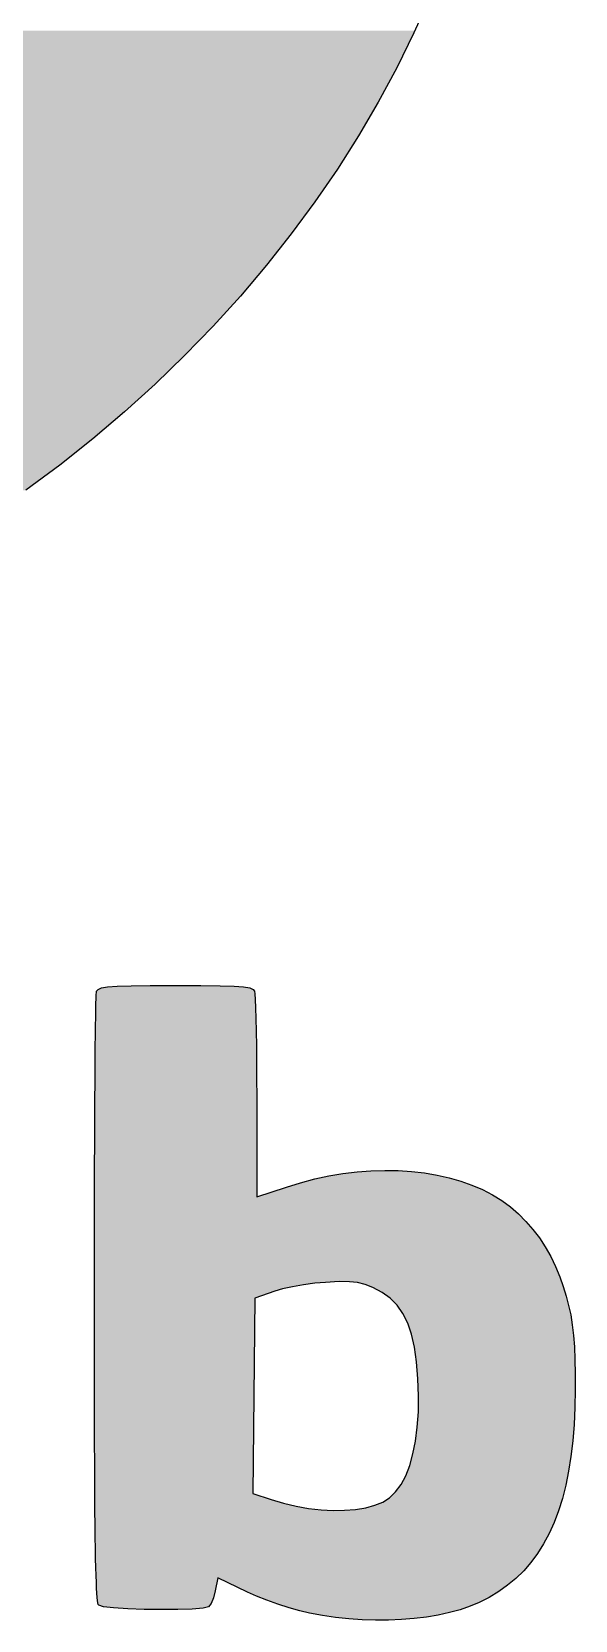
# Model space of a CAD drawing. Extents: x 23 to 353, y 83 to 218.
# Drawn here: x 330.9 to 353, y 83.5 to 148.2 of the extents above; entities that cross this region are included whole.
import ezdxf

# ---------------------------------------------------------------- set-up
doc = ezdxf.new("R2010")
doc.units = 0
doc.layers.add('4_github', color=7, linetype='CONTINUOUS')
doc.layers.add('5_github_nuri', color=7, linetype='CONTINUOUS')

msp = doc.modelspace()

# ---------------------------------------------------------------- linework, layer by layer
at = {"layer": '4_github'}
for p, q in [((347.114, 149.621), (346.469, 148.182)), ((346.469, 148.182), (345.77, 146.762)), ((345.77, 146.762), (345.015, 145.363)), ((345.015, 145.363), (344.207, 143.986)), ((344.207, 143.986), (343.347, 142.631)), ((343.347, 142.631), (342.434, 141.3)), ((342.434, 141.3), (341.47, 139.994)), ((341.47, 139.994), (340.457, 138.713)), ((340.457, 138.713), (339.394, 137.46)), ((339.394, 137.46), (338.283, 136.236)), ((338.283, 136.236), (337.125, 135.04)), ((337.125, 135.04), (335.921, 133.875)), ((335.921, 133.875), (334.671, 132.742)), ((334.671, 132.742), (333.377, 131.642)), ((333.377, 131.642), (332.039, 130.575)), ((332.039, 130.575), (330.659, 129.544)), ((333.511, 108.627), (333.517, 108.832)), ((333.517, 108.832), (333.523, 108.986)), ((333.523, 108.986), (333.529, 109.086)), ((333.529, 109.086), (333.535, 109.13)), ((333.535, 109.13), (333.595, 109.207)), ((333.595, 109.207), (333.731, 109.264)), ((333.731, 109.264), (333.978, 109.306)), ((333.978, 109.306), (334.37, 109.335)), ((334.37, 109.335), (334.94, 109.352)), ((334.94, 109.352), (335.723, 109.36)), ((335.723, 109.36), (336.753, 109.363)), ((336.753, 109.363), (337.783, 109.36)), ((337.783, 109.36), (338.566, 109.352)), ((338.566, 109.352), (339.136, 109.335)), ((339.136, 109.335), (339.528, 109.306)), ((339.528, 109.306), (339.775, 109.264)), ((339.775, 109.264), (339.911, 109.207)), ((339.911, 109.207), (339.971, 109.13)), ((339.971, 109.13), (339.987, 109.022)), ((339.987, 109.022), (340.002, 108.793)), ((340.002, 108.793), (340.016, 108.454)), ((333.5, 108.069), (333.506, 108.372)), ((333.506, 108.372), (333.511, 108.627)), ((340.016, 108.454), (340.029, 108.019)), ((333.49, 107.326), (333.495, 107.72)), ((333.495, 107.72), (333.5, 108.069)), ((340.029, 108.019), (340.04, 107.499)), ((340.04, 107.499), (340.048, 106.906)), ((333.48, 106.415), (333.485, 106.891)), ((333.485, 106.891), (333.49, 107.326)), ((340.048, 106.906), (340.055, 106.255)), ((333.476, 105.901), (333.48, 106.415)), ((340.055, 106.255), (340.059, 105.555)), ((333.472, 105.351), (333.476, 105.901)), ((340.059, 105.555), (340.061, 104.821)), ((333.468, 104.766), (333.472, 105.351)), ((333.464, 104.148), (333.468, 104.766)), ((340.061, 104.821), (340.061, 100.745)), ((333.461, 103.499), (333.464, 104.148)), ((333.458, 102.822), (333.461, 103.499)), ((333.455, 102.117), (333.458, 102.822)), ((333.453, 101.388), (333.455, 102.117)), ((343, 101.602), (343.576, 101.698)), ((343.576, 101.698), (344.148, 101.768)), ((344.148, 101.768), (344.716, 101.812)), ((344.716, 101.812), (345.277, 101.829)), ((345.277, 101.829), (345.828, 101.82)), ((345.828, 101.82), (346.368, 101.786)), ((346.368, 101.786), (346.896, 101.725)), ((346.896, 101.725), (347.408, 101.639)), ((347.408, 101.639), (347.903, 101.528)), ((333.451, 100.635), (333.453, 101.388)), ((340.061, 100.745), (341.273, 101.151)), ((341.273, 101.151), (341.847, 101.328)), ((341.847, 101.328), (342.423, 101.479)), ((342.423, 101.479), (343, 101.602)), ((347.903, 101.528), (348.378, 101.391)), ((348.378, 101.391), (348.833, 101.23)), ((348.833, 101.23), (349.265, 101.044)), ((349.265, 101.044), (349.671, 100.833)), ((333.449, 99.861), (333.451, 100.635)), ((349.671, 100.833), (350.051, 100.597)), ((350.051, 100.597), (350.401, 100.337)), ((333.447, 99.068), (333.449, 99.861)), ((350.401, 100.337), (350.728, 100.053)), ((350.728, 100.053), (351.033, 99.748)), ((351.033, 99.748), (351.317, 99.422)), ((333.446, 98.257), (333.447, 99.068)), ((351.317, 99.422), (351.58, 99.075)), ((351.58, 99.075), (351.821, 98.708)), ((351.821, 98.708), (352.04, 98.322)), ((333.446, 97.431), (333.446, 98.257)), ((352.04, 98.322), (352.236, 97.916)), ((352.236, 97.916), (352.41, 97.491)), ((333.446, 96.591), (333.446, 97.431)), ((341.964, 97.164), (341.516, 97.086)), ((342.425, 97.227), (341.964, 97.164)), ((342.863, 97.266), (342.425, 97.227)), ((343.416, 97.294), (342.863, 97.266)), ((343.837, 97.291), (343.416, 97.294)), ((344.174, 97.253), (343.837, 97.291)), ((344.476, 97.175), (344.174, 97.253)), ((344.79, 97.051), (344.476, 97.175)), ((352.41, 97.491), (352.552, 97.093)), ((333.446, 95.452), (333.446, 96.591)), ((339.987, 96.619), (339.948, 92.64)), ((340.796, 96.903), (339.987, 96.619)), ((341.115, 96.996), (340.796, 96.903)), ((341.516, 97.086), (341.115, 96.996)), ((345.171, 96.853), (344.79, 97.051)), ((345.501, 96.615), (345.171, 96.853)), ((345.783, 96.333), (345.501, 96.615)), ((352.552, 97.093), (352.672, 96.709)), ((352.672, 96.709), (352.772, 96.328)), ((346.02, 95.998), (345.783, 96.333)), ((346.214, 95.606), (346.02, 95.998)), ((352.772, 96.328), (352.855, 95.94)), ((352.855, 95.94), (352.92, 95.535)), ((333.446, 94.378), (333.446, 95.452)), ((346.37, 95.15), (346.214, 95.606)), ((352.92, 95.535), (352.97, 95.103)), ((346.489, 94.624), (346.37, 95.15)), ((346.575, 94.023), (346.489, 94.624)), ((352.97, 95.103), (353.005, 94.633)), ((353.005, 94.633), (353.028, 94.116)), ((333.448, 93.368), (333.446, 94.378)), ((346.631, 93.34), (346.575, 94.023)), ((353.028, 94.116), (353.039, 93.541)), ((333.449, 92.42), (333.448, 93.368)), ((346.656, 92.641), (346.631, 93.34)), ((353.039, 93.541), (353.04, 92.899)), ((339.948, 92.64), (339.909, 88.661)), ((346.647, 91.983), (346.656, 92.641)), ((353.04, 92.899), (353.027, 92.167)), ((333.451, 91.533), (333.449, 92.42)), ((346.606, 91.366), (346.647, 91.983)), ((353.027, 92.167), (352.993, 91.469)), ((333.454, 90.704), (333.451, 91.533)), ((346.533, 90.795), (346.606, 91.366)), ((352.993, 91.469), (352.939, 90.804)), ((333.458, 89.933), (333.454, 90.704)), ((346.429, 90.272), (346.533, 90.795)), ((352.939, 90.804), (352.865, 90.172)), ((346.295, 89.801), (346.429, 90.272)), ((352.865, 90.172), (352.77, 89.571)), ((333.461, 89.217), (333.458, 89.933)), ((345.941, 89.022), (346.132, 89.383)), ((346.132, 89.383), (346.295, 89.801)), ((352.77, 89.571), (352.653, 89.002)), ((333.466, 88.556), (333.461, 89.217)), ((345.477, 88.484), (345.722, 88.722)), ((345.722, 88.722), (345.941, 89.022)), ((352.653, 89.002), (352.516, 88.463)), ((333.471, 87.948), (333.466, 88.556)), ((339.909, 88.661), (340.648, 88.415)), ((340.648, 88.415), (341.154, 88.264)), ((341.154, 88.264), (341.666, 88.144)), ((341.666, 88.144), (342.177, 88.055)), ((342.177, 88.055), (342.682, 87.997)), ((344.09, 88.011), (344.503, 88.08)), ((344.503, 88.08), (344.877, 88.18)), ((344.877, 88.18), (345.206, 88.312)), ((345.206, 88.312), (345.477, 88.484)), ((352.516, 88.463), (352.357, 87.955)), ((333.477, 87.391), (333.471, 87.948)), ((342.682, 87.997), (343.173, 87.97)), ((343.173, 87.97), (343.644, 87.975)), ((343.644, 87.975), (344.09, 88.011)), ((352.176, 87.476), (351.974, 87.027)), ((352.357, 87.955), (352.176, 87.476)), ((333.483, 86.884), (333.477, 87.391)), ((333.491, 86.425), (333.483, 86.884)), ((351.974, 87.027), (351.749, 86.607)), ((333.498, 86.012), (333.491, 86.425)), ((351.502, 86.215), (351.233, 85.85)), ((351.749, 86.607), (351.502, 86.215)), ((333.507, 85.645), (333.498, 86.012)), ((333.517, 85.321), (333.507, 85.645)), ((350.94, 85.513), (350.625, 85.203)), ((351.233, 85.85), (350.94, 85.513)), ((333.527, 85.038), (333.517, 85.321)), ((333.538, 84.797), (333.527, 85.038)), ((338.471, 85.228), (338.37, 84.69)), ((339.686, 84.645), (338.471, 85.228)), ((350.286, 84.919), (349.924, 84.661)), ((350.625, 85.203), (350.286, 84.919)), ((333.55, 84.594), (333.538, 84.797)), ((333.562, 84.428), (333.55, 84.594)), ((333.576, 84.298), (333.562, 84.428)), ((333.59, 84.203), (333.576, 84.298)), ((333.606, 84.14), (333.59, 84.203)), ((338.199, 84.173), (338.099, 84.044)), ((338.296, 84.405), (338.199, 84.173)), ((338.37, 84.69), (338.296, 84.405)), ((340.057, 84.479), (339.686, 84.645)), ((340.479, 84.312), (340.057, 84.479)), ((340.927, 84.152), (340.479, 84.312)), ((349.127, 84.22), (348.755, 84.064)), ((349.538, 84.428), (349.127, 84.22)), ((349.924, 84.661), (349.538, 84.428)), ((333.622, 84.108), (333.606, 84.14)), ((333.817, 84.048), (333.622, 84.108)), ((334.232, 83.999), (333.817, 84.048)), ((334.804, 83.962), (334.232, 83.999)), ((335.472, 83.938), (334.804, 83.962)), ((336.174, 83.928), (335.472, 83.938)), ((336.85, 83.933), (336.174, 83.928)), ((337.437, 83.953), (336.85, 83.933)), ((337.874, 83.99), (337.437, 83.953)), ((338.099, 84.044), (337.874, 83.99)), ((341.38, 84.005), (340.927, 84.152)), ((341.815, 83.881), (341.38, 84.005)), ((342.208, 83.787), (341.815, 83.881)), ((342.736, 83.687), (342.208, 83.787)), ((343.272, 83.609), (342.736, 83.687)), ((343.813, 83.551), (343.272, 83.609)), ((344.356, 83.513), (343.813, 83.551)), ((344.897, 83.496), (344.356, 83.513)), ((345.96, 83.522), (345.433, 83.499)), ((346.476, 83.564), (345.96, 83.522)), ((346.976, 83.626), (346.476, 83.564)), ((347.457, 83.707), (346.976, 83.626)), ((347.917, 83.807), (347.457, 83.707)), ((348.35, 83.926), (347.917, 83.807)), ((348.755, 84.064), (348.35, 83.926)), ((345.433, 83.499), (344.897, 83.496))]:
    msp.add_line(p, q, dxfattribs=at)
at = {"layer": '5_github_nuri'}
for points in [[(318.6, 148.182), (346.469, 148.182), (318.81, 148.28), (346.513, 148.28)], [(317.132, 147.531), (346.148, 147.531), (317.985, 147.895), (346.328, 147.895)], [(317.985, 147.895), (346.328, 147.895), (318.6, 148.182), (346.469, 148.182)], [(315.347, 146.863), (345.819, 146.863), (316.253, 147.187), (345.979, 147.187)], [(316.253, 147.187), (345.979, 147.187), (317.132, 147.531), (346.148, 147.531)], [(313.459, 146.28), (345.51, 146.28), (314.416, 146.561), (345.661, 146.561)], [(314.416, 146.561), (345.661, 146.561), (315.036, 146.762), (345.77, 146.762)], [(315.036, 146.762), (345.77, 146.762), (315.347, 146.863), (345.819, 146.863)], [(310.45, 145.571), (345.127, 145.571), (311.476, 145.785), (345.243, 145.785)], [(311.476, 145.785), (345.243, 145.785), (312.479, 146.021), (345.37, 146.021)], [(312.479, 146.021), (345.37, 146.021), (313.459, 146.28), (345.51, 146.28)], [(306.442, 144.968), (344.783, 144.968), (307.244, 145.068), (344.842, 145.068)], [(307.244, 145.068), (344.842, 145.068), (308.333, 145.212), (344.927, 145.212)], [(308.333, 145.212), (344.927, 145.212), (309.298, 145.363), (345.015, 145.363)], [(309.298, 145.363), (345.015, 145.363), (309.402, 145.38), (345.024, 145.38)], [(309.402, 145.38), (345.024, 145.38), (310.45, 145.571), (345.127, 145.571)], [(304.893, 144.589), (344.561, 144.589), (304.955, 144.743), (344.651, 144.743)], [(305.085, 144.238), (344.355, 144.238), (304.893, 144.589), (344.561, 144.589)], [(304.955, 144.743), (344.651, 144.743), (305.222, 144.794), (344.682, 144.794)], [(305.222, 144.794), (344.682, 144.794), (305.743, 144.873), (344.728, 144.873)], [(305.743, 144.873), (344.728, 144.873), (306.442, 144.968), (344.783, 144.968)], [(305.289, 143.986), (344.207, 143.986), (305.085, 144.238), (344.355, 144.238)], [(305.53, 143.688), (344.018, 143.688), (305.289, 143.986), (344.207, 143.986)], [(305.879, 143.263), (343.748, 143.263), (305.53, 143.688), (344.018, 143.688)], [(306.213, 142.8), (343.454, 142.8), (305.879, 143.263), (343.748, 143.263)], [(306.321, 142.631), (343.347, 142.631), (306.213, 142.8), (343.454, 142.8)], [(306.531, 142.301), (343.121, 142.301), (306.321, 142.631), (343.347, 142.631)], [(306.83, 141.77), (342.757, 141.77), (306.531, 142.301), (343.121, 142.301)], [(307.065, 141.3), (342.434, 141.3), (306.83, 141.77), (342.757, 141.77)], [(307.11, 141.21), (342.368, 141.21), (307.065, 141.3), (342.434, 141.3)], [(307.368, 140.623), (341.935, 140.623), (307.11, 141.21), (342.368, 141.21)], [(307.603, 140.013), (341.485, 140.013), (307.368, 140.623), (341.935, 140.623)], [(307.609, 139.994), (341.47, 139.994), (307.603, 140.013), (341.485, 140.013)], [(307.813, 139.382), (340.986, 139.382), (307.609, 139.994), (341.47, 139.994)], [(307.878, 139.151), (340.803, 139.151), (307.813, 139.382), (340.986, 139.382)], [(307.934, 138.892), (340.598, 138.892), (307.878, 139.151), (340.803, 139.151)], [(307.963, 138.713), (340.457, 138.713), (307.934, 138.892), (340.598, 138.892)], [(307.983, 138.592), (340.354, 138.592), (307.963, 138.713), (340.457, 138.713)], [(308.025, 138.236), (340.052, 138.236), (307.983, 138.592), (340.354, 138.592)], [(308.06, 137.81), (339.69, 137.81), (308.025, 138.236), (340.052, 138.236)], [(308.079, 137.46), (339.394, 137.46), (308.06, 137.81), (339.69, 137.81)], [(308.088, 137.299), (339.247, 137.299), (308.079, 137.46), (339.394, 137.46)], [(308.112, 136.688), (338.694, 136.688), (308.088, 137.299), (339.247, 137.299)], [(308.123, 136.236), (338.283, 136.236), (308.112, 136.688), (338.694, 136.688)], [(308.13, 135.965), (338.021, 135.965), (308.123, 136.236), (338.283, 136.236)], [(308.145, 135.113), (337.196, 135.113), (308.13, 135.965), (338.021, 135.965)], [(308.145, 135.04), (337.125, 135.04), (308.145, 135.113), (337.196, 135.113)], [(308.155, 134.12), (336.173, 134.12), (308.145, 135.04), (337.125, 135.04)], [(308.156, 133.875), (335.921, 133.875), (308.155, 134.12), (336.173, 134.12)], [(308.162, 132.969), (334.921, 132.969), (308.156, 133.875), (335.921, 133.875)], [(308.163, 132.742), (334.671, 132.742), (308.162, 132.969), (334.921, 132.969)], [(308.166, 131.647), (333.383, 131.647), (308.163, 132.742), (334.671, 132.742)], [(308.166, 131.642), (333.377, 131.642), (308.166, 131.647), (333.383, 131.647)], [(308.168, 130.575), (332.039, 130.575), (308.166, 131.642), (333.377, 131.642)], [(308.168, 130.14), (331.457, 130.14), (308.168, 130.575), (332.039, 130.575)], [(308.169, 129.544), (330.659, 129.544), (308.168, 130.14), (331.457, 130.14)], [(333.511, 108.627), (340.009, 108.627), (333.516, 108.793), (340.002, 108.793)], [(333.516, 108.793), (340.002, 108.793), (333.517, 108.832), (340, 108.832)], [(333.517, 108.832), (340, 108.832), (333.523, 108.986), (339.99, 108.986)], [(333.523, 108.986), (339.99, 108.986), (333.525, 109.022), (339.987, 109.022)], [(333.525, 109.022), (339.987, 109.022), (333.529, 109.086), (339.978, 109.086)], [(333.529, 109.086), (339.978, 109.086), (333.535, 109.13), (339.971, 109.13)], [(333.535, 109.13), (339.971, 109.13), (333.595, 109.207), (339.911, 109.207)], [(333.595, 109.207), (339.911, 109.207), (333.731, 109.264), (339.775, 109.264)], [(333.731, 109.264), (339.775, 109.264), (333.978, 109.306), (339.528, 109.306)], [(333.978, 109.306), (339.528, 109.306), (334.37, 109.335), (339.136, 109.335)], [(334.37, 109.335), (339.136, 109.335), (334.94, 109.352), (338.566, 109.352)], [(334.94, 109.352), (338.566, 109.352), (335.723, 109.36), (337.783, 109.36)], [(335.723, 109.36), (337.783, 109.36), (336.753, 109.363)], [(333.5, 108.069), (340.027, 108.069), (333.506, 108.372), (340.019, 108.372)], [(333.506, 108.372), (340.019, 108.372), (333.507, 108.454), (340.016, 108.454)], [(333.507, 108.454), (340.016, 108.454), (333.511, 108.627), (340.009, 108.627)], [(333.49, 107.326), (340.042, 107.326), (333.492, 107.499), (340.04, 107.499)], [(333.492, 107.499), (340.04, 107.499), (333.495, 107.72), (340.035, 107.72)], [(333.495, 107.72), (340.035, 107.72), (333.499, 108.019), (340.029, 108.019)], [(333.499, 108.019), (340.029, 108.019), (333.5, 108.069), (340.027, 108.069)], [(333.48, 106.415), (340.053, 106.415), (333.485, 106.891), (340.048, 106.891)], [(333.485, 106.906), (340.048, 106.906), (333.49, 107.326), (340.042, 107.326)], [(333.485, 106.891), (340.048, 106.891), (333.485, 106.906), (340.048, 106.906)], [(333.476, 105.901), (340.057, 105.901), (333.479, 106.255), (340.055, 106.255)], [(333.479, 106.255), (340.055, 106.255), (333.48, 106.415), (340.053, 106.415)], [(333.472, 105.351), (340.06, 105.351), (333.473, 105.555), (340.059, 105.555)], [(333.473, 105.555), (340.059, 105.555), (333.476, 105.901), (340.057, 105.901)], [(333.468, 104.821), (340.061, 104.821), (333.472, 105.351), (340.06, 105.351)], [(333.464, 104.148), (340.061, 104.148), (333.468, 104.766), (340.061, 104.766)], [(333.468, 104.766), (340.061, 104.766), (333.468, 104.821), (340.061, 104.821)], [(333.461, 103.499), (340.061, 103.499), (333.464, 104.148), (340.061, 104.148)], [(333.458, 102.822), (340.061, 102.822), (333.461, 103.499), (340.061, 103.499)], [(333.455, 102.117), (340.061, 102.117), (333.458, 102.822), (340.061, 102.822)], [(333.453, 101.388), (340.061, 101.388), (333.455, 102.117), (340.061, 102.117)], [(343, 101.602), (347.573, 101.602), (343.222, 101.639), (347.408, 101.639)], [(343.222, 101.639), (347.408, 101.639), (343.576, 101.698), (347.055, 101.698)], [(343.576, 101.698), (347.055, 101.698), (343.795, 101.725), (346.896, 101.725)], [(343.795, 101.725), (346.896, 101.725), (344.148, 101.768), (346.519, 101.768)], [(344.148, 101.768), (346.519, 101.768), (344.373, 101.786), (346.368, 101.786)], [(344.373, 101.786), (346.368, 101.786), (344.716, 101.812), (345.959, 101.812)], [(344.716, 101.812), (345.959, 101.812), (344.99, 101.82), (345.828, 101.82)], [(344.99, 101.82), (345.828, 101.82), (345.277, 101.829)], [(333.451, 100.745), (340.061, 100.745), (333.453, 101.388), (340.061, 101.388)], [(340.321, 100.833), (349.671, 100.833), (340.952, 101.044), (349.265, 101.044)], [(340.952, 101.044), (349.265, 101.044), (341.273, 101.151), (349.016, 101.151)], [(341.273, 101.151), (349.016, 101.151), (341.528, 101.23), (348.833, 101.23)], [(341.528, 101.23), (348.833, 101.23), (341.847, 101.328), (348.556, 101.328)], [(341.847, 101.328), (348.556, 101.328), (342.088, 101.391), (348.378, 101.391)], [(342.088, 101.391), (348.378, 101.391), (342.423, 101.479), (348.074, 101.479)], [(342.423, 101.479), (348.074, 101.479), (342.653, 101.528), (347.903, 101.528)], [(342.653, 101.528), (347.903, 101.528), (343, 101.602), (347.573, 101.602)], [(333.45, 100.597), (350.051, 100.597), (333.451, 100.635), (349.99, 100.635)], [(333.45, 100.337), (350.401, 100.337), (333.45, 100.597), (350.051, 100.597)], [(333.451, 100.635), (349.99, 100.635), (333.451, 100.745), (349.812, 100.745)], [(340.061, 100.745), (349.812, 100.745), (340.321, 100.833), (349.671, 100.833)], [(333.448, 99.422), (351.317, 99.422), (333.449, 99.748), (351.033, 99.748)], [(333.449, 100.053), (350.728, 100.053), (333.45, 100.337), (350.401, 100.337)], [(333.449, 99.861), (350.92, 99.861), (333.449, 100.053), (350.728, 100.053)], [(333.449, 99.748), (351.033, 99.748), (333.449, 99.861), (350.92, 99.861)], [(333.447, 99.075), (351.58, 99.075), (333.448, 99.422), (351.317, 99.422)], [(333.447, 99.068), (351.585, 99.068), (333.447, 99.075), (351.58, 99.075)], [(333.447, 98.708), (351.821, 98.708), (333.447, 99.068), (351.585, 99.068)], [(333.446, 98.322), (352.04, 98.322), (333.447, 98.708), (351.821, 98.708)], [(333.446, 98.257), (352.071, 98.257), (333.446, 98.322), (352.04, 98.322)], [(333.446, 97.916), (352.236, 97.916), (333.446, 98.257), (352.071, 98.257)], [(333.446, 97.491), (352.41, 97.491), (333.446, 97.916), (352.236, 97.916)], [(333.446, 97.431), (352.432, 97.431), (333.446, 97.491), (352.41, 97.491)], [(333.446, 97.294), (352.481, 97.294), (333.446, 97.431), (352.432, 97.431)], [(333.446, 97.266), (342.863, 97.266), (333.446, 97.294), (343.416, 97.294)], [(333.446, 97.227), (342.425, 97.227), (333.446, 97.266), (342.863, 97.266)], [(333.446, 97.164), (341.964, 97.164), (333.446, 97.227), (342.425, 97.227)], [(333.446, 97.086), (341.516, 97.086), (333.446, 97.164), (341.964, 97.164)], [(343.837, 97.291), (352.481, 97.291), (343.416, 97.294), (352.481, 97.294)], [(344.174, 97.253), (352.495, 97.253), (343.837, 97.291), (352.481, 97.291)], [(344.476, 97.175), (352.523, 97.175), (344.174, 97.253), (352.495, 97.253)], [(344.683, 97.093), (352.552, 97.093), (344.476, 97.175), (352.523, 97.175)], [(333.446, 96.996), (341.115, 96.996), (333.446, 97.086), (341.516, 97.086)], [(333.446, 96.903), (340.796, 96.903), (333.446, 96.996), (341.115, 96.996)], [(333.446, 96.619), (339.987, 96.619), (333.446, 96.903), (340.796, 96.903)], [(333.446, 96.591), (339.987, 96.591), (333.446, 96.619), (339.987, 96.619)], [(333.446, 95.452), (339.976, 95.452), (333.446, 96.591), (339.987, 96.591)], [(344.79, 97.051), (352.565, 97.051), (344.683, 97.093), (352.552, 97.093)], [(345.171, 96.853), (352.627, 96.853), (344.79, 97.051), (352.565, 97.051)], [(345.371, 96.709), (352.672, 96.709), (345.171, 96.853), (352.627, 96.853)], [(345.501, 96.615), (352.697, 96.615), (345.371, 96.709), (352.672, 96.709)], [(345.783, 96.333), (352.771, 96.333), (345.501, 96.615), (352.697, 96.615)], [(345.786, 96.328), (352.772, 96.328), (345.783, 96.333), (352.771, 96.333)], [(346.02, 95.998), (352.842, 95.998), (345.786, 96.328), (352.772, 96.328)], [(346.048, 95.94), (352.855, 95.94), (346.02, 95.998), (352.842, 95.998)], [(346.214, 95.606), (352.909, 95.606), (346.048, 95.94), (352.855, 95.94)], [(333.446, 94.378), (339.965, 94.378), (333.446, 95.452), (339.976, 95.452)], [(346.238, 95.535), (352.92, 95.535), (346.214, 95.606), (352.909, 95.606)], [(346.37, 95.15), (352.964, 95.15), (346.238, 95.535), (352.92, 95.535)], [(346.38, 95.103), (352.97, 95.103), (346.37, 95.15), (352.964, 95.15)], [(346.487, 94.633), (353.005, 94.633), (346.38, 95.103), (352.97, 95.103)], [(346.489, 94.624), (353.005, 94.624), (346.487, 94.633), (353.005, 94.633)], [(346.562, 94.116), (353.028, 94.116), (346.489, 94.624), (353.005, 94.624)], [(333.448, 93.368), (339.955, 93.368), (333.446, 94.378), (339.965, 94.378)], [(346.575, 94.023), (353.03, 94.023), (346.562, 94.116), (353.028, 94.116)], [(346.615, 93.541), (353.039, 93.541), (346.575, 94.023), (353.03, 94.023)], [(333.449, 92.64), (339.948, 92.64), (333.448, 93.368), (339.955, 93.368)], [(346.631, 93.34), (353.04, 93.34), (346.615, 93.541), (353.039, 93.541)], [(346.647, 92.899), (353.04, 92.899), (346.631, 93.34), (353.04, 93.34)], [(333.449, 92.42), (339.946, 92.42), (333.449, 92.64), (339.948, 92.64)], [(346.656, 92.641), (353.036, 92.641), (346.647, 92.899), (353.04, 92.899)], [(346.649, 92.167), (353.027, 92.167), (346.656, 92.641), (353.036, 92.641)], [(333.451, 91.533), (339.937, 91.533), (333.449, 92.42), (339.946, 92.42)], [(346.613, 91.469), (352.993, 91.469), (346.647, 91.983), (353.018, 91.983)], [(346.647, 91.983), (353.018, 91.983), (346.649, 92.167), (353.027, 92.167)], [(333.454, 90.704), (339.929, 90.704), (333.451, 91.533), (339.937, 91.533)], [(346.534, 90.804), (352.939, 90.804), (346.606, 91.366), (352.985, 91.366)], [(346.606, 91.366), (352.985, 91.366), (346.613, 91.469), (352.993, 91.469)], [(333.458, 89.933), (339.921, 89.933), (333.454, 90.704), (339.929, 90.704)], [(346.429, 90.272), (352.877, 90.272), (346.533, 90.795), (352.938, 90.795)], [(346.533, 90.795), (352.938, 90.795), (346.534, 90.804), (352.939, 90.804)], [(346.295, 89.801), (352.806, 89.801), (346.4, 90.172), (352.865, 90.172)], [(346.4, 90.172), (352.865, 90.172), (346.429, 90.272), (352.877, 90.272)], [(333.461, 89.217), (339.914, 89.217), (333.458, 89.933), (339.921, 89.933)], [(345.941, 89.022), (352.658, 89.022), (346.132, 89.383), (352.731, 89.383)], [(346.132, 89.383), (352.731, 89.383), (346.206, 89.571), (352.77, 89.571)], [(346.206, 89.571), (352.77, 89.571), (346.295, 89.801), (352.806, 89.801)], [(333.465, 88.661), (339.909, 88.661), (333.461, 89.217), (339.914, 89.217)], [(345.477, 88.484), (352.521, 88.484), (345.722, 88.722), (352.582, 88.722)], [(345.722, 88.722), (352.582, 88.722), (345.926, 89.002), (352.653, 89.002)], [(345.926, 89.002), (352.653, 89.002), (345.941, 89.022), (352.658, 89.022)], [(333.466, 88.556), (340.223, 88.556), (333.465, 88.661), (339.909, 88.661)], [(333.467, 88.415), (340.648, 88.415), (333.466, 88.556), (340.223, 88.556)], [(333.468, 88.264), (341.154, 88.264), (333.467, 88.415), (340.648, 88.415)], [(333.469, 88.144), (341.666, 88.144), (333.468, 88.264), (341.154, 88.264)], [(333.47, 88.055), (342.177, 88.055), (333.469, 88.144), (341.666, 88.144)], [(333.471, 87.997), (342.682, 87.997), (333.47, 88.055), (342.177, 88.055)], [(344.09, 88.011), (352.375, 88.011), (344.503, 88.08), (352.396, 88.08)], [(344.503, 88.08), (352.396, 88.08), (344.877, 88.18), (352.427, 88.18)], [(344.877, 88.18), (352.427, 88.18), (345.206, 88.312), (352.469, 88.312)], [(345.206, 88.312), (352.469, 88.312), (345.444, 88.463), (352.516, 88.463)], [(345.444, 88.463), (352.516, 88.463), (345.477, 88.484), (352.521, 88.484)], [(333.471, 87.97), (343.173, 87.97), (333.471, 87.997), (342.682, 87.997)], [(333.471, 87.955), (352.357, 87.955), (333.471, 87.97), (352.362, 87.97)], [(333.471, 87.948), (352.355, 87.948), (333.471, 87.955), (352.357, 87.955)], [(333.476, 87.476), (352.176, 87.476), (333.471, 87.948), (352.355, 87.948)], [(333.477, 87.391), (352.138, 87.391), (333.476, 87.476), (352.176, 87.476)], [(343.173, 87.97), (352.362, 87.97), (343.644, 87.975), (352.363, 87.975)], [(343.644, 87.975), (352.363, 87.975), (344.09, 88.011), (352.375, 88.011)], [(333.482, 87.027), (351.974, 87.027), (333.477, 87.391), (352.138, 87.391)], [(333.483, 86.884), (351.898, 86.884), (333.482, 87.027), (351.974, 87.027)], [(333.488, 86.607), (351.749, 86.607), (333.483, 86.884), (351.898, 86.884)], [(333.491, 86.425), (351.635, 86.425), (333.488, 86.607), (351.749, 86.607)], [(333.495, 86.215), (351.502, 86.215), (333.491, 86.425), (351.635, 86.425)], [(333.498, 86.012), (351.352, 86.012), (333.495, 86.215), (351.502, 86.215)], [(333.502, 85.85), (351.233, 85.85), (333.498, 86.012), (351.352, 86.012)], [(333.507, 85.645), (351.054, 85.645), (333.502, 85.85), (351.233, 85.85)], [(333.511, 85.513), (350.94, 85.513), (333.507, 85.645), (351.054, 85.645)], [(333.517, 85.321), (350.744, 85.321), (333.511, 85.513), (350.94, 85.513)], [(333.52, 85.228), (350.65, 85.228), (333.517, 85.321), (350.744, 85.321)], [(333.527, 85.038), (338.436, 85.038), (333.52, 85.228), (338.471, 85.228)], [(333.538, 84.797), (338.39, 84.797), (333.527, 85.038), (338.436, 85.038)], [(338.523, 85.203), (350.625, 85.203), (338.471, 85.228), (350.65, 85.228)], [(339.115, 84.919), (350.286, 84.919), (338.523, 85.203), (350.625, 85.203)], [(339.653, 84.661), (349.924, 84.661), (339.115, 84.919), (350.286, 84.919)], [(333.544, 84.69), (338.37, 84.69), (333.538, 84.797), (338.39, 84.797)], [(333.55, 84.594), (338.345, 84.594), (333.544, 84.69), (338.37, 84.69)], [(333.562, 84.428), (338.302, 84.428), (333.55, 84.594), (338.345, 84.594)], [(333.565, 84.405), (338.296, 84.405), (333.562, 84.428), (338.302, 84.428)], [(333.576, 84.298), (338.252, 84.298), (333.565, 84.405), (338.296, 84.405)], [(333.59, 84.203), (338.212, 84.203), (333.576, 84.298), (338.252, 84.298)], [(333.598, 84.173), (338.199, 84.173), (333.59, 84.203), (338.212, 84.203)], [(333.606, 84.14), (338.173, 84.14), (333.598, 84.173), (338.199, 84.173)], [(339.686, 84.645), (349.897, 84.645), (339.653, 84.661), (349.924, 84.661)], [(340.057, 84.479), (349.623, 84.479), (339.686, 84.645), (349.897, 84.645)], [(340.187, 84.428), (349.538, 84.428), (340.057, 84.479), (349.623, 84.479)], [(340.479, 84.312), (349.31, 84.312), (340.187, 84.428), (349.538, 84.428)], [(340.737, 84.22), (349.127, 84.22), (340.479, 84.312), (349.31, 84.312)], [(340.927, 84.152), (348.965, 84.152), (340.737, 84.22), (349.127, 84.22)], [(333.622, 84.108), (338.149, 84.108), (333.606, 84.14), (338.173, 84.14)], [(333.817, 84.048), (338.102, 84.048), (333.622, 84.108), (338.149, 84.108)], [(333.846, 84.044), (338.099, 84.044), (333.817, 84.048), (338.102, 84.048)], [(334.232, 83.999), (337.91, 83.999), (333.846, 84.044), (338.099, 84.044)], [(334.366, 83.99), (337.874, 83.99), (334.232, 83.999), (337.91, 83.999)], [(334.804, 83.962), (337.539, 83.962), (334.366, 83.99), (337.874, 83.99)], [(335.047, 83.953), (337.437, 83.953), (334.804, 83.962), (337.539, 83.962)], [(335.472, 83.938), (337, 83.938), (335.047, 83.953), (337.437, 83.953)], [(335.838, 83.933), (336.85, 83.933), (335.472, 83.938), (337, 83.938)], [(336.174, 83.928), (336.174, 83.928), (335.838, 83.933), (336.85, 83.933)], [(341.199, 84.064), (348.755, 84.064), (340.927, 84.152), (348.965, 84.152)], [(341.38, 84.005), (348.583, 84.005), (341.199, 84.064), (348.755, 84.064)], [(341.657, 83.926), (348.35, 83.926), (341.38, 84.005), (348.583, 84.005)], [(341.815, 83.881), (348.186, 83.881), (341.657, 83.926), (348.35, 83.926)], [(342.122, 83.807), (347.917, 83.807), (341.815, 83.881), (348.186, 83.881)], [(342.208, 83.787), (347.822, 83.787), (342.122, 83.807), (347.917, 83.807)], [(342.629, 83.707), (347.457, 83.707), (342.208, 83.787), (347.822, 83.787)], [(342.736, 83.687), (347.338, 83.687), (342.629, 83.707), (347.457, 83.707)], [(343.152, 83.626), (346.976, 83.626), (342.736, 83.687), (347.338, 83.687)], [(343.272, 83.609), (346.834, 83.609), (343.152, 83.626), (346.976, 83.626)], [(343.686, 83.564), (346.476, 83.564), (343.272, 83.609), (346.834, 83.609)], [(343.813, 83.551), (346.311, 83.551), (343.686, 83.564), (346.476, 83.564)], [(344.231, 83.522), (345.96, 83.522), (343.813, 83.551), (346.311, 83.551)], [(344.356, 83.513), (345.762, 83.513), (344.231, 83.522), (345.96, 83.522)], [(344.804, 83.499), (345.433, 83.499), (344.356, 83.513), (345.762, 83.513)], [(344.897, 83.496), (344.897, 83.496), (344.804, 83.499), (345.433, 83.499)]]:
    msp.add_solid(points, dxfattribs=at)

doc.saveas('drawing.dxf')
